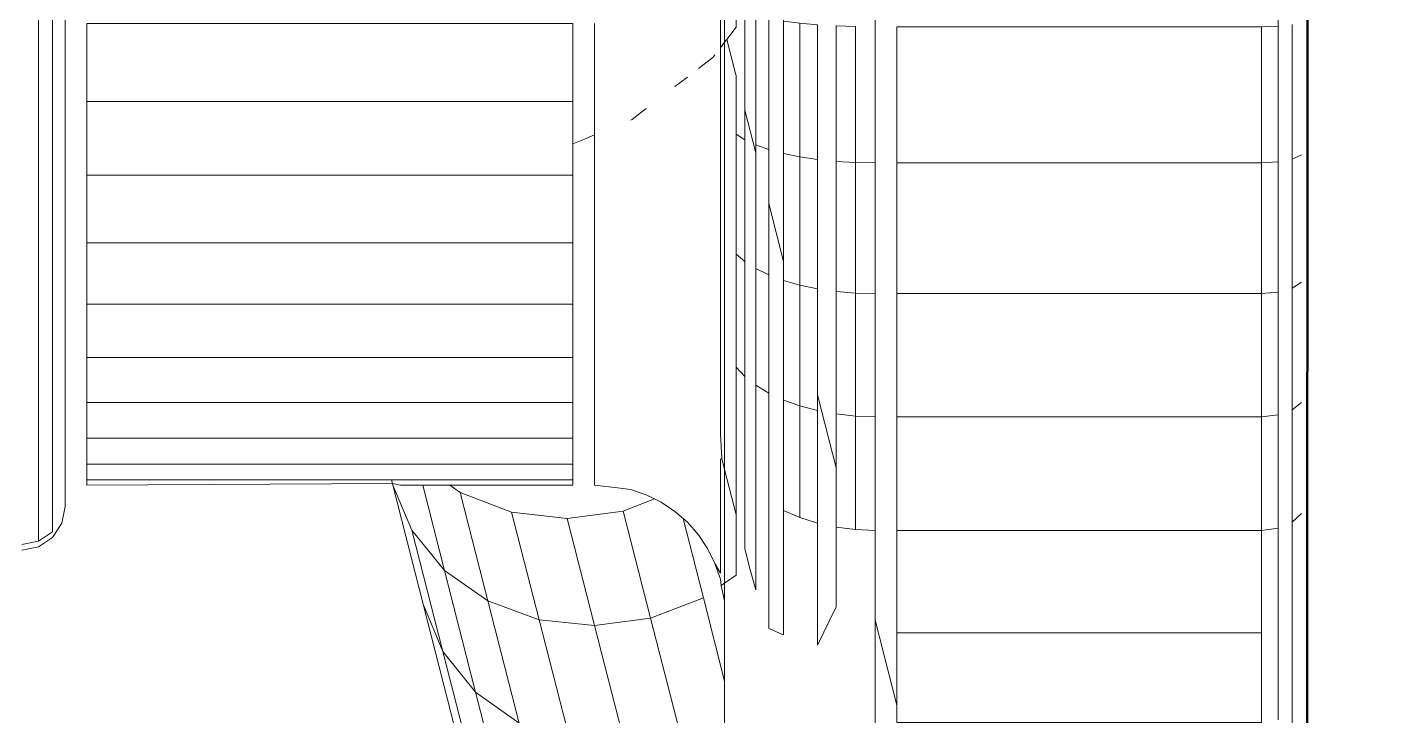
# Model space of a CAD drawing. Header units: centimetres. Extents: x -48696 to 156237, y -5617 to 29024.
# Drawn here: x -13115.555 to -13112.224, y 14952.486 to 14954.18 of the extents above; entities that cross this region are included whole.
import ezdxf

# ---------------------------------------------------------------- set-up
doc = ezdxf.new("R2010")
doc.units = ezdxf.units.CM
doc.layers.add('Moveis', color=1, linetype='Continuous', lineweight=9)
doc.layers.add('Parede Baixa', color=5, linetype='Continuous', lineweight=50)
doc.layers.add('Piso', color=55, linetype='Continuous')

# ---------------------------------------------------------------- blocks, each defined once
blk = doc.blocks.new('o')
at = {"layer": 'Moveis'}
for p, q in [((12553.032, 3257.1479), (12553.032, 3251.9879)), ((12553.3786, 3255.2505), (12553.3786, 3254.0492)), ((12554.8986, 3252.9781), (12554.8986, 3254.39)), ((12554.9279, 3254.2567), (12554.9279, 3254.0547)), ((12554.9603, 3254.2526), (12554.9603, 3254.048)), ((12553.3321, 3254.1169), (12553.3321, 3253.8928)), ((12553.6786, 3253.9122), (12553.6786, 3254.092)), ((12553.7286, 3253.9122), (12553.7286, 3254.092)), ((12554.8486, 3253.9122), (12554.8486, 3254.092)), ((12552.0706, 3253.7797), (12552.0706, 3254.0899)), ((12552.103, 3253.773), (12552.103, 3254.0859)), ((12552.982, 3253.7706), (12552.982, 3254.0844)), ((12553.3522, 3254.0836), (12553.3737, 3254.0556)), ((12553.3737, 3254.0556), (12553.3535, 3253.9767)), ((12553.3737, 3254.0556), (12553.3786, 3254.0492)), ((12553.3786, 3254.0492), (12553.3885, 3254.0362)), ((12553.3786, 3254.0492), (12553.3786, 3253.0635)), ((12554.9279, 3254.0547), (12554.9279, 3253.8608)), ((12554.9603, 3254.048), (12554.9603, 3253.8516)), ((12553.4009, 3254.0201), (12553.4055, 3254.0141)), ((12553.4055, 3254.0141), (12553.4391, 3253.9883)), ((12553.3535, 3253.9767), (12553.3522, 3253.9714)), ((12553.4644, 3253.9689), (12553.4932, 3253.9468)), ((12553.6786, 3253.8352), (12553.6786, 3253.9122)), ((12553.7286, 3253.8145), (12553.7286, 3253.9122)), ((12554.8486, 3253.7427), (12554.8486, 3253.9122)), ((12553.3321, 3253.8928), (12553.3069, 3253.7941)), ((12553.5594, 3253.896), (12553.5917, 3253.8712)), ((12553.5917, 3253.8712), (12553.5957, 3253.8695)), ((12554.9279, 3253.8608), (12554.9279, 3253.6781)), ((12554.9603, 3253.8516), (12554.9603, 3253.6664)), ((12553.6786, 3253.8352), (12553.6979, 3253.8272)), ((12553.6786, 3253.7515), (12553.6786, 3253.8352)), ((12553.6979, 3253.8272), (12553.7286, 3253.8145)), ((12553.7286, 3253.8145), (12553.7286, 3253.7615)), ((12552.0706, 3253.4819), (12552.0706, 3253.7797)), ((12552.103, 3253.4726), (12552.103, 3253.773)), ((12552.982, 3253.4694), (12552.982, 3253.7706)), ((12553.6786, 3253.7427), (12553.6786, 3253.7515)), ((12553.7286, 3253.7615), (12553.7286, 3253.7427)), ((12553.6786, 3253.6093), (12553.6786, 3253.7427)), ((12553.7286, 3253.5896), (12553.7286, 3253.7427)), ((12554.8486, 3253.5862), (12554.8486, 3253.7427)), ((12553.243, 3253.5433), (12553.2771, 3253.6769)), ((12554.9279, 3253.6781), (12554.9279, 3253.5093)), ((12554.9603, 3253.6664), (12554.9603, 3253.4955)), ((12553.6786, 3253.5862), (12553.6786, 3253.6093)), ((12553.6786, 3253.4453), (12553.6786, 3253.5862)), ((12553.7286, 3253.5862), (12553.7286, 3253.5896)), ((12553.7286, 3253.4453), (12553.7286, 3253.5862)), ((12554.8486, 3253.4453), (12554.8486, 3253.5862)), ((12554.9279, 3253.5093), (12554.9279, 3253.3573)), ((12552.0706, 3253.2012), (12552.0706, 3253.4819)), ((12552.103, 3253.1895), (12552.103, 3253.4726)), ((12552.982, 3253.1854), (12552.982, 3253.4694)), ((12554.9603, 3253.4955), (12554.9603, 3253.3415)), ((12553.6786, 3253.4119), (12553.6786, 3253.4453)), ((12553.7286, 3253.424), (12553.7286, 3253.4453)), ((12554.8486, 3253.322), (12554.8486, 3253.4453)), ((12553.6786, 3253.322), (12553.6786, 3253.4119)), ((12553.7286, 3253.3943), (12553.7286, 3253.424)), ((12553.7286, 3253.322), (12553.7286, 3253.3943)), ((12554.9279, 3253.3573), (12554.9279, 3253.2244)), ((12553.6786, 3253.2281), (12553.6786, 3253.322)), ((12553.7286, 3253.2184), (12553.7286, 3253.322)), ((12554.8486, 3253.2184), (12554.8486, 3253.322)), ((12554.9603, 3253.3415), (12554.9603, 3253.2068)), ((12553.1217, 3253.0679), (12553.1646, 3253.2362)), ((12553.6786, 3253.2184), (12553.6786, 3253.2281)), ((12553.6786, 3253.1918), (12553.6786, 3253.2184)), ((12553.7286, 3253.1853), (12553.7286, 3253.2184)), ((12554.8486, 3253.136), (12554.8486, 3253.2184)), ((12554.9279, 3253.2244), (12554.9279, 3253.1126)), ((12552.0706, 3252.942), (12552.0706, 3253.2012)), ((12552.103, 3252.9282), (12552.103, 3253.1895)), ((12553.6786, 3253.136), (12553.6786, 3253.1918)), ((12554.9603, 3253.2068), (12554.9603, 3253.0936)), ((12552.982, 3252.9233), (12552.982, 3253.1854)), ((12553.7286, 3253.136), (12553.7286, 3253.1853)), ((12553.6786, 3253.0763), (12553.6786, 3253.136)), ((12553.7286, 3253.0763), (12553.7286, 3253.136)), ((12554.8486, 3253.0763), (12554.8486, 3253.136)), ((12554.9279, 3253.1126), (12554.9279, 3253.0238)), ((12554.9603, 3253.0936), (12554.9603, 3253.0036)), ((12553.3786, 3252.8016), (12553.3786, 3253.0635)), ((12553.6786, 3253.04), (12553.6786, 3253.0763)), ((12553.7286, 3253.04), (12553.7286, 3253.0763)), ((12554.8486, 3253.04), (12554.8486, 3253.0763)), ((12553.6786, 3253.0279), (12553.6786, 3253.04)), ((12553.7286, 3253.0279), (12553.7286, 3253.04)), ((12554.1445, 3253.0318), (12554.1259, 3253.0279)), ((12554.1435, 3253.0279), (12554.1445, 3253.0318)), ((12554.1466, 3253.04), (12554.1445, 3253.0318)), ((12554.8486, 3253.0279), (12554.1445, 3253.0318)), ((12554.8486, 3253.0279), (12554.8486, 3253.04)), ((12553.5594, 3253.0056), (12553.54, 3252.996)), ((12553.5957, 3253.0179), (12553.5594, 3253.0056)), ((12553.6259, 3253.0215), (12553.5957, 3253.0179)), ((12553.6786, 3253.0279), (12553.6259, 3253.0215)), ((12553.761, 3253.0279), (12553.7286, 3253.0279)), ((12553.8855, 3253.0279), (12553.761, 3253.0279)), ((12553.9924, 3253.0279), (12553.8855, 3253.0279)), ((12554.0122, 3253.0279), (12553.9924, 3253.0279)), ((12554.0744, 3253.0279), (12554.0122, 3253.0279)), ((12554.1435, 3253.0279), (12554.0735, 3252.7536)), ((12554.1259, 3253.0279), (12554.0744, 3253.0279)), ((12554.9279, 3253.0238), (12554.9279, 3252.9594)), ((12554.9603, 3253.0036), (12554.9603, 3252.9384)), ((12553.4932, 3252.9673), (12553.4743, 3252.9508)), ((12553.525, 3252.9886), (12553.4932, 3252.9673)), ((12553.54, 3252.996), (12553.525, 3252.9886)), ((12554.8986, 3252.9781), (12554.9062, 3252.9397)), ((12552.0489, 3252.9627), (12552.0706, 3252.942)), ((12552.0706, 3252.7085), (12552.0706, 3252.942)), ((12553.4644, 3252.9421), (12553.4391, 3252.9133)), ((12553.4743, 3252.9508), (12553.4644, 3252.9421)), ((12554.9062, 3252.9397), (12554.9279, 3252.9072)), ((12554.9279, 3252.9594), (12554.9279, 3252.9203)), ((12554.9603, 3252.9384), (12554.9603, 3252.8988)), ((12552.103, 3252.6927), (12552.103, 3252.9282)), ((12552.982, 3252.6871), (12552.982, 3252.9233)), ((12553.032, 3252.9233), (12553.0772, 3252.9252)), ((12553.4391, 3252.9133), (12553.4178, 3252.8814)), ((12554.9279, 3252.9072), (12554.9603, 3252.8855)), ((12553.4178, 3252.8814), (12553.4009, 3252.847)), ((12554.9603, 3252.8855), (12554.9986, 3252.8779)), ((12553.4009, 3252.847), (12553.3885, 3252.8107)), ((12553.3786, 3252.761), (12553.3786, 3252.8016)), ((12553.3866, 3252.796), (12553.3786, 3252.761)), ((12553.3885, 3252.8107), (12553.3866, 3252.796)), ((12553.3786, 3252.761), (12553.3786, 3252.5756)), ((12553.9478, 3252.2607), (12554.0735, 3252.7536)), ((12552.0706, 3252.5044), (12552.0706, 3252.7085)), ((12552.103, 3252.4868), (12552.103, 3252.6927)), ((12553.032, 3252.7164), (12552.982, 3252.5204)), ((12552.982, 3252.5204), (12552.982, 3252.6871)), ((12553.2771, 3252.6972), (12553.243, 3252.6824)), ((12553.3786, 3252.4756), (12553.3786, 3252.5756)), ((12552.0706, 3252.3327), (12552.0706, 3252.5044)), ((12552.982, 3252.4806), (12552.982, 3252.5204))]:
    blk.add_line(p, q, dxfattribs=at)
for points, invisible_edges in [([(12552.0706, 3253.7797), (12552.103, 3257.1402), (12552.0706, 3253.4819)], 3), ([(12552.982, 3254.0844), (12553.032, 3257.1479), (12552.982, 3253.7706)], 3), ([(12552.982, 3254.0844), (12553.032, 3257.1479), (12552.982, 3253.7706)], 3), ([(12552.982, 3254.0844), (12553.032, 3257.1479), (12552.982, 3253.7706)], 3), ([(12552.982, 3254.0844), (12553.032, 3257.1479), (12552.982, 3253.7706)], 3), ([(12552.982, 3254.0844), (12553.032, 3257.1479), (12552.982, 3253.7706)], 3), ([(12553.1217, 3254.0866), (12553.1217, 3257.0554), (12553.1217, 3253.7743)], 3), ([(12553.1217, 3253.7743), (12553.1217, 3257.0554), (12553.1217, 3253.4744)], 3), ([(12552.103, 3255.3628), (12552.103, 3253.1895), (12552.103, 3255.6631)], 3), ([(12552.103, 3253.1895), (12552.103, 3255.3628), (12552.103, 3253.4726)], 3), ([(12552.103, 3253.4726), (12552.103, 3255.3628), (12552.103, 3255.0499)], 13), ([(12553.3737, 3254.0556), (12553.3786, 3255.2505), (12553.3786, 3254.0492)], 1), ([(12553.3885, 3255.2635), (12553.3786, 3254.0492), (12553.3786, 3255.2505)], 1), ([(12552.103, 3253.4726), (12552.103, 3255.0499), (12552.103, 3254.7294)], 13), ([(12552.0706, 3254.0899), (12552.0706, 3254.728), (12552.0706, 3253.7797)], 3), ([(12552.103, 3253.4726), (12552.103, 3254.7294), (12552.103, 3254.4064)], 13), ([(12554.9279, 3254.5543), (12554.9279, 3253.1126), (12554.9098, 3254.4171)], 3), ([(12554.9279, 3253.1126), (12554.9279, 3254.5543), (12554.9279, 3253.2244)], 3), ([(12554.9279, 3253.2244), (12554.9279, 3254.5543), (12554.9279, 3254.4636)], 13), ([(12553.3786, 3254.0492), (12553.3885, 3254.4575), (12553.3885, 3254.0362)], 3), ([(12553.3885, 3254.0362), (12553.3885, 3254.4575), (12553.3885, 3254.2386)], 1), ([(12554.9279, 3253.2244), (12554.9279, 3254.4636), (12554.9279, 3254.2567)], 13), ([(12552.103, 3253.4726), (12552.103, 3254.4064), (12552.103, 3254.0859)], 13), ([(12553.3522, 3254.4193), (12553.3522, 3254.0836), (12553.3522, 3254.1245)], 1), ([(12553.3522, 3254.0836), (12553.3522, 3254.4193), (12553.3737, 3254.0556)], 3), ([(12554.9062, 3252.9397), (12554.8986, 3254.39), (12554.9098, 3254.4171)], 13), ([(12554.9062, 3252.9397), (12554.9098, 3254.4171), (12554.9279, 3252.9072)], 3), ([(12554.8486, 3254.092), (12554.8986, 3254.39), (12554.8486, 3253.9122)], 3), ([(12554.8486, 3253.9122), (12554.8986, 3254.39), (12554.8986, 3252.9781)], 13), ([(12554.8486, 3254.092), (12554.8986, 3254.39), (12554.8486, 3253.9122)], 3), ([(12554.8486, 3253.9122), (12554.8986, 3254.39), (12554.8986, 3252.9781)], 13), ([(12554.8486, 3254.092), (12554.8986, 3254.39), (12554.8486, 3253.9122)], 3), ([(12554.8486, 3253.9122), (12554.8986, 3254.39), (12554.8986, 3252.9781)], 13), ([(12554.8486, 3254.092), (12554.8986, 3254.39), (12554.8486, 3253.9122)], 3), ([(12554.8486, 3253.9122), (12554.8986, 3254.39), (12554.8986, 3252.9781)], 13), ([(12554.8486, 3254.092), (12554.8986, 3254.39), (12554.8486, 3253.9122)], 3), ([(12554.8486, 3253.9122), (12554.8986, 3254.39), (12554.8986, 3252.9781)], 13), ([(12554.8986, 3254.39), (12554.9062, 3252.9397), (12554.8986, 3252.9781)], 1), ([(12553.243, 3254.2477), (12553.243, 3253.7927), (12553.243, 3254.0979)], 1), ([(12553.243, 3253.7927), (12553.243, 3254.2477), (12553.2626, 3254.2003)], 13), ([(12554.9279, 3254.0547), (12554.9279, 3253.8608), (12554.9279, 3254.2567)], 2), ([(12553.2053, 3254.0931), (12553.1646, 3253.7788), (12553.1646, 3254.0894)], 1), ([(12553.1646, 3253.7788), (12553.2053, 3254.0931), (12553.2053, 3253.785)], 1), ([(12553.243, 3254.0979), (12553.2053, 3253.785), (12553.2053, 3254.0931)], 1), ([(12553.2053, 3253.785), (12553.243, 3254.0979), (12553.243, 3253.7927)], 1), ([(12553.3069, 3254.1098), (12553.2771, 3253.802), (12553.2771, 3254.1035)], 1), ([(12553.2771, 3253.802), (12553.3069, 3254.1098), (12553.3069, 3253.8125)], 1), ([(12553.2771, 3253.6769), (12553.2771, 3254.1035), (12553.2771, 3253.802)], 1), ([(12553.3069, 3254.1098), (12553.3321, 3254.1169), (12553.3069, 3253.8125)], 3), ([(12553.3069, 3253.8125), (12553.3321, 3254.1169), (12553.3069, 3253.7941)], 3), ([(12553.3069, 3253.7941), (12553.3321, 3254.1169), (12553.3321, 3253.8928)], 1), ([(12554.8486, 3254.092), (12553.7286, 3253.9122), (12553.7286, 3254.092)], 1), ([(12553.7286, 3253.9122), (12554.8486, 3254.092), (12554.8486, 3253.9122)], 1), ([(12552.0489, 3253.7897), (12552.0706, 3254.0899), (12552.0706, 3253.7797)], 1), ([(12552.1413, 3254.0844), (12552.103, 3253.773), (12552.103, 3254.0859)], 1), ([(12552.103, 3253.4726), (12552.103, 3254.0859), (12552.103, 3253.773)], 1), ([(12552.103, 3253.773), (12552.1413, 3254.0844), (12552.1413, 3253.7706)], 1), ([(12552.982, 3254.0844), (12552.1413, 3253.7706), (12552.1413, 3254.0844)], 1), ([(12552.1413, 3253.7706), (12552.982, 3254.0844), (12552.982, 3253.7706)], 1), ([(12553.032, 3253.7706), (12553.0772, 3254.085), (12553.0772, 3253.7715)], 1), ([(12553.1217, 3254.0866), (12553.0772, 3253.7715), (12553.0772, 3254.085)], 1), ([(12553.0772, 3253.7715), (12553.1217, 3254.0866), (12553.1217, 3253.7743)], 1), ([(12553.1646, 3254.0894), (12553.1646, 3253.4806), (12553.1646, 3253.2362)], 13), ([(12553.1646, 3253.4806), (12553.1646, 3254.0894), (12553.1646, 3253.7788)], 1), ([(12553.3786, 3253.0635), (12553.3535, 3253.9767), (12553.3737, 3254.0556)], 13), ([(12553.3786, 3253.0635), (12553.3737, 3254.0556), (12553.3786, 3254.0492)], 1), ([(12553.3786, 3254.0492), (12553.3851, 3253.0892), (12553.3786, 3253.0635)], 1), ([(12553.3851, 3253.0892), (12553.3786, 3254.0492), (12553.3885, 3254.0362)], 13), ([(12553.3851, 3253.0892), (12553.3885, 3254.0362), (12553.3885, 3253.1463)], 3), ([(12553.3885, 3253.4478), (12553.3885, 3254.0362), (12553.3885, 3254.0249)], 13), ([(12553.3885, 3253.4478), (12553.3885, 3254.0249), (12553.3885, 3253.8197)], 13), ([(12553.3535, 3253.9767), (12553.3522, 3253.8367), (12553.3522, 3253.9714)], 1), ([(12553.3522, 3253.8367), (12553.3535, 3253.9767), (12553.3522, 3253.5605)], 3), ([(12553.3522, 3253.5605), (12553.3535, 3253.9767), (12553.3522, 3253.3001)], 3), ([(12554.8486, 3253.9122), (12553.7286, 3253.8145), (12553.7286, 3253.9122)], 1), ([(12553.7286, 3253.8145), (12554.8486, 3253.9122), (12553.7286, 3253.7615)], 3), ([(12553.7286, 3253.7615), (12554.8486, 3253.9122), (12553.7286, 3253.7427)], 3), ([(12553.7286, 3253.7427), (12554.8486, 3253.9122), (12554.8486, 3253.7427)], 1), ([(12554.8486, 3253.4453), (12554.8486, 3253.7427), (12554.8486, 3253.9122)], 13), ([(12554.8486, 3253.4453), (12554.8486, 3253.7427), (12554.8486, 3253.9122)], 13), ([(12554.8486, 3253.4453), (12554.8486, 3253.7427), (12554.8486, 3253.9122)], 13), ([(12554.8486, 3253.4453), (12554.8486, 3253.7427), (12554.8486, 3253.9122)], 13), ([(12554.8486, 3253.4453), (12554.8486, 3253.7427), (12554.8486, 3253.9122)], 13), ([(12553.3321, 3253.8928), (12553.3069, 3253.5271), (12553.3069, 3253.7941)], 1), ([(12553.3069, 3253.5271), (12553.3321, 3253.8928), (12553.3069, 3253.2581)], 3), ([(12553.3321, 3253.0338), (12553.3321, 3253.8928), (12553.3321, 3253.2783)], 3), ([(12553.3321, 3253.2783), (12553.3321, 3253.8928), (12553.3321, 3253.5431)], 3), ([(12553.3321, 3253.5431), (12553.3321, 3253.8928), (12553.3321, 3253.8242)], 1), ([(12554.9279, 3253.2244), (12554.9279, 3253.8608), (12554.9279, 3253.6781)], 13), ([(12553.3069, 3253.5271), (12553.2771, 3253.802), (12553.3069, 3253.8125)], 13), ([(12553.3069, 3253.5271), (12553.3069, 3253.8125), (12553.3069, 3253.7941)], 1), ([(12553.3522, 3253.8367), (12553.3321, 3253.5431), (12553.3321, 3253.8242)], 1), ([(12553.3321, 3253.5431), (12553.3522, 3253.8367), (12553.3522, 3253.5605)], 1), ([(12553.3885, 3253.4478), (12553.3885, 3253.8197), (12553.3885, 3253.6264)], 1), ([(12552.0489, 3253.4957), (12552.0706, 3253.7797), (12552.0706, 3253.4819)], 1), ([(12553.2053, 3253.785), (12553.1646, 3253.4806), (12553.1646, 3253.7788)], 1), ([(12553.1646, 3253.4806), (12553.2053, 3253.785), (12553.2053, 3253.4891)], 1), ([(12553.243, 3253.7927), (12553.2053, 3253.4891), (12553.2053, 3253.785)], 1), ([(12553.2053, 3253.4891), (12553.243, 3253.7927), (12553.243, 3253.5433)], 13), ([(12553.243, 3253.7927), (12553.2771, 3253.6769), (12553.243, 3253.5433)], 1), ([(12553.3069, 3253.5271), (12553.2771, 3253.6769), (12553.2771, 3253.802)], 13), ([(12552.1413, 3253.7706), (12552.103, 3253.4726), (12552.103, 3253.773)], 1), ([(12552.103, 3253.4726), (12552.1413, 3253.7706), (12552.1413, 3253.4694)], 1), ([(12552.1413, 3253.7706), (12552.982, 3253.4694), (12552.1413, 3253.4694)], 1), ([(12552.982, 3253.4694), (12552.1413, 3253.7706), (12552.982, 3253.7706)], 1), ([(12552.982, 3252.5204), (12552.982, 3253.4694), (12552.982, 3253.7706)], 13), ([(12552.982, 3252.5204), (12552.982, 3253.7706), (12553.032, 3252.7164)], 3), ([(12552.982, 3252.5204), (12552.982, 3253.4694), (12552.982, 3253.7706)], 13), ([(12552.982, 3252.5204), (12552.982, 3253.7706), (12553.032, 3252.7164)], 3), ([(12552.982, 3252.5204), (12552.982, 3253.4694), (12552.982, 3253.7706)], 13), ([(12552.982, 3252.5204), (12552.982, 3253.7706), (12553.032, 3252.7164)], 3), ([(12552.982, 3252.5204), (12552.982, 3253.4694), (12552.982, 3253.7706)], 13), ([(12552.982, 3252.5204), (12552.982, 3253.7706), (12553.032, 3252.7164)], 3), ([(12552.982, 3252.5204), (12552.982, 3253.4694), (12552.982, 3253.7706)], 13), ([(12552.982, 3252.5204), (12552.982, 3253.7706), (12553.032, 3252.7164)], 3), ([(12553.032, 3253.4694), (12553.0772, 3253.7715), (12553.0772, 3253.4706)], 1), ([(12553.1217, 3253.4744), (12553.0772, 3253.7715), (12553.1217, 3253.7743)], 1), ([(12553.0772, 3253.7715), (12553.1217, 3253.4744), (12553.0772, 3253.4706)], 1), ([(12554.8486, 3253.7427), (12553.7286, 3253.5896), (12553.7286, 3253.7427)], 1), ([(12553.7286, 3253.5896), (12554.8486, 3253.7427), (12553.7286, 3253.5862)], 3), ([(12553.7286, 3253.5862), (12554.8486, 3253.7427), (12554.8486, 3253.5862)], 1), ([(12554.8486, 3253.7427), (12554.8486, 3253.4453), (12554.8486, 3253.5862)], 1), ([(12554.8486, 3253.7427), (12554.8486, 3253.4453), (12554.8486, 3253.5862)], 1), ([(12554.8486, 3253.7427), (12554.8486, 3253.4453), (12554.8486, 3253.5862)], 1), ([(12554.8486, 3253.7427), (12554.8486, 3253.4453), (12554.8486, 3253.5862)], 1), ([(12554.8486, 3253.7427), (12554.8486, 3253.4453), (12554.8486, 3253.5862)], 1), ([(12553.243, 3253.2238), (12553.243, 3253.5433), (12553.2771, 3253.6769)], 13), ([(12553.243, 3253.2238), (12553.2771, 3253.6769), (12553.2771, 3253.5126)], 13), ([(12553.2771, 3253.6769), (12553.3069, 3253.5271), (12553.2771, 3253.5126)], 1), ([(12554.9279, 3253.2244), (12554.9279, 3253.6781), (12554.9279, 3253.5093)], 13), ([(12553.3522, 3253.3001), (12553.3321, 3253.5431), (12553.3522, 3253.5605)], 1), ([(12553.7286, 3253.5862), (12554.8486, 3253.4453), (12553.7286, 3253.4453)], 1), ([(12554.8486, 3253.4453), (12553.7286, 3253.5862), (12554.8486, 3253.5862)], 1), ([(12553.2053, 3253.4891), (12553.243, 3253.5433), (12553.243, 3253.4999)], 1), ([(12553.243, 3253.5433), (12553.243, 3253.2238), (12553.243, 3253.4999)], 1), ([(12553.3321, 3253.5431), (12553.3522, 3253.3001), (12553.3321, 3253.2783)], 1), ([(12553.243, 3253.2238), (12553.2053, 3253.4891), (12553.243, 3253.4999)], 1), ([(12553.3069, 3253.5271), (12553.2771, 3253.2398), (12553.2771, 3253.5126)], 1), ([(12553.2771, 3253.2398), (12553.3069, 3253.5271), (12553.3069, 3253.2581)], 1), ([(12553.2771, 3253.2398), (12553.2771, 3252.988), (12553.2771, 3253.5126)], 2), ([(12554.9279, 3253.2244), (12554.9279, 3253.5093), (12554.9279, 3253.3573)], 1), ([(12552.0706, 3253.2012), (12552.0489, 3253.4957), (12552.0706, 3253.4819)], 1), ([(12552.0706, 3253.4819), (12552.0706, 3252.942), (12552.0706, 3253.2012)], 1), ([(12552.0706, 3252.5044), (12552.0706, 3253.4819), (12552.0706, 3252.3327)], 3), ([(12552.0706, 3252.3327), (12552.0706, 3253.4819), (12552.0706, 3252.1963)], 3), ([(12552.0706, 3252.1963), (12552.0706, 3253.4819), (12552.0706, 3252.0974)], 3), ([(12552.0706, 3252.0974), (12552.0706, 3253.4819), (12552.0706, 3252.0373)], 3), ([(12552.0706, 3252.0172), (12552.0706, 3253.4819), (12552.103, 3251.9955)], 3), ([(12552.103, 3253.4726), (12552.1413, 3253.1854), (12552.103, 3253.1895)], 1), ([(12552.1413, 3253.1854), (12552.103, 3253.4726), (12552.1413, 3253.4694)], 1), ([(12552.1413, 3253.4694), (12552.982, 3253.1854), (12552.1413, 3253.1854)], 1), ([(12552.982, 3253.1854), (12552.1413, 3253.4694), (12552.982, 3253.4694)], 1), ([(12552.982, 3253.4694), (12552.982, 3252.9233), (12552.982, 3253.1854)], 1), ([(12552.982, 3253.4694), (12552.982, 3252.9233), (12552.982, 3253.1854)], 1), ([(12552.982, 3253.4694), (12552.982, 3252.9233), (12552.982, 3253.1854)], 1), ([(12552.982, 3253.4694), (12552.982, 3252.9233), (12552.982, 3253.1854)], 1), ([(12552.982, 3253.4694), (12552.982, 3252.9233), (12552.982, 3253.1854)], 1), ([(12553.0772, 3253.187), (12553.032, 3253.4694), (12553.0772, 3253.4706)], 1), ([(12553.1217, 3253.1918), (12553.0772, 3253.4706), (12553.1217, 3253.4744)], 1), ([(12553.0772, 3253.4706), (12553.1217, 3253.1918), (12553.0772, 3253.187)], 1), ([(12553.1646, 3253.2362), (12553.1217, 3253.1918), (12553.1217, 3253.4744)], 13), ([(12553.2053, 3253.2103), (12553.1646, 3253.4806), (12553.2053, 3253.4891)], 1), ([(12553.2053, 3253.2103), (12553.1646, 3253.2362), (12553.1646, 3253.4806)], 13), ([(12553.2053, 3253.4891), (12553.243, 3253.2238), (12553.2053, 3253.2103)], 1), ([(12553.3885, 3253.1463), (12553.3885, 3253.4478), (12553.3885, 3253.287)], 1), ([(12554.8486, 3253.4453), (12553.7286, 3253.424), (12553.7286, 3253.4453)], 1), ([(12553.7286, 3253.424), (12554.8486, 3253.4453), (12553.7286, 3253.3943)], 3), ([(12553.7286, 3253.3943), (12554.8486, 3253.4453), (12553.7286, 3253.322)], 3), ([(12553.7286, 3253.322), (12554.8486, 3253.4453), (12554.8486, 3253.322)], 1), ([(12554.8486, 3253.4453), (12554.8486, 3253.2184), (12554.8486, 3253.322)], 1), ([(12554.8486, 3253.0763), (12554.8486, 3253.4453), (12554.8486, 3253.04)], 3), ([(12554.8486, 3253.4453), (12554.8486, 3253.2184), (12554.8486, 3253.322)], 1), ([(12554.8486, 3253.0763), (12554.8486, 3253.4453), (12554.8486, 3253.04)], 3), ([(12554.8486, 3253.4453), (12554.8486, 3253.2184), (12554.8486, 3253.322)], 1), ([(12554.8486, 3253.0763), (12554.8486, 3253.4453), (12554.8486, 3253.04)], 3), ([(12554.8486, 3253.4453), (12554.8486, 3253.2184), (12554.8486, 3253.322)], 1), ([(12554.8486, 3253.0763), (12554.8486, 3253.4453), (12554.8486, 3253.04)], 3), ([(12554.8486, 3253.4453), (12554.8486, 3253.2184), (12554.8486, 3253.322)], 1), ([(12554.8486, 3253.0763), (12554.8486, 3253.4453), (12554.8486, 3253.04)], 3), ([(12553.7286, 3253.322), (12554.8486, 3253.2184), (12553.7286, 3253.2184)], 1), ([(12554.8486, 3253.2184), (12553.7286, 3253.322), (12554.8486, 3253.322)], 1), ([(12553.3522, 3253.3001), (12553.3522, 3252.9601), (12553.3522, 3253.0597)], 1), ([(12553.3522, 3252.9601), (12553.3522, 3253.3001), (12553.3786, 3253.0635)], 3), ([(12553.3069, 3253.2581), (12553.3069, 3252.786), (12553.3069, 3253.0097)], 1), ([(12553.3069, 3252.786), (12553.3069, 3253.2581), (12553.3218, 3252.8409)], 3), ([(12552.0706, 3252.942), (12552.0489, 3253.2186), (12552.0706, 3253.2012)], 1), ([(12553.1217, 3252.7474), (12553.1217, 3253.0679), (12553.1646, 3253.2362)], 13), ([(12553.1217, 3252.7474), (12553.1646, 3253.2362), (12553.1646, 3253.1996)], 13), ([(12553.1217, 3253.1918), (12553.1646, 3253.2362), (12553.1217, 3253.0679)], 1), ([(12553.1646, 3253.2362), (12553.2053, 3253.2103), (12553.1646, 3253.1996)], 1), ([(12553.243, 3253.2238), (12553.2053, 3252.9529), (12553.2053, 3253.2103)], 1), ([(12553.2053, 3252.9529), (12553.243, 3253.2238), (12553.243, 3252.969)], 1), ([(12553.243, 3253.2238), (12553.243, 3252.7393), (12553.243, 3252.969)], 1), ([(12553.243, 3252.7393), (12553.243, 3253.2238), (12553.243, 3252.6824)], 3), ([(12553.243, 3252.6824), (12553.243, 3253.2238), (12553.2771, 3252.6972)], 3), ([(12554.8486, 3253.2184), (12553.7286, 3253.1853), (12553.7286, 3253.2184)], 1), ([(12553.7286, 3253.1853), (12554.8486, 3253.2184), (12553.7286, 3253.136)], 3), ([(12553.7286, 3253.136), (12554.8486, 3253.2184), (12554.8486, 3253.136)], 1), ([(12554.8486, 3253.0763), (12554.8486, 3253.136), (12554.8486, 3253.2184)], 12), ([(12554.8486, 3253.0763), (12554.8486, 3253.136), (12554.8486, 3253.2184)], 12), ([(12554.8486, 3253.0763), (12554.8486, 3253.136), (12554.8486, 3253.2184)], 12), ([(12554.8486, 3253.0763), (12554.8486, 3253.136), (12554.8486, 3253.2184)], 12), ([(12554.8486, 3253.0763), (12554.8486, 3253.136), (12554.8486, 3253.2184)], 12), ([(12552.1413, 3253.1854), (12552.103, 3252.9282), (12552.103, 3253.1895)], 1), ([(12552.103, 3252.6927), (12552.103, 3253.1895), (12552.103, 3252.9282)], 1), ([(12553.0772, 3252.9252), (12553.032, 3253.1854), (12553.0772, 3253.187)], 1), ([(12553.1217, 3253.1918), (12553.0772, 3252.9252), (12553.0772, 3253.187)], 1), ([(12553.0772, 3252.9252), (12553.1217, 3253.1918), (12553.1217, 3253.0679)], 13), ([(12553.2053, 3253.2103), (12553.1646, 3252.9401), (12553.1646, 3253.1996)], 1), ([(12553.1646, 3252.9401), (12553.2053, 3253.2103), (12553.2053, 3252.9529)], 1), ([(12553.1646, 3252.7064), (12553.1646, 3253.1996), (12553.1646, 3252.9401)], 1), ([(12552.103, 3252.9282), (12552.1413, 3253.1854), (12552.1413, 3252.9233)], 1), ([(12552.982, 3253.1854), (12552.1413, 3252.9233), (12552.1413, 3253.1854)], 1), ([(12552.1413, 3252.9233), (12552.982, 3253.1854), (12552.982, 3252.9233)], 1), ([(12553.7286, 3253.136), (12554.8486, 3253.0763), (12553.7286, 3253.0763)], 1), ([(12554.8486, 3253.0763), (12553.7286, 3253.136), (12554.8486, 3253.136)], 1), ([(12554.9279, 3252.9072), (12554.9279, 3253.1126), (12554.9279, 3253.0238)], 13), ([(12553.0772, 3252.9252), (12553.1217, 3253.0679), (12553.1217, 3252.9308)], 1), ([(12553.1217, 3253.0679), (12553.1217, 3252.7474), (12553.1217, 3252.9308)], 1), ([(12553.3786, 3253.0635), (12553.3522, 3252.8431), (12553.3522, 3252.9601)], 1), ([(12553.3522, 3252.8431), (12553.3786, 3253.0635), (12553.3522, 3252.8199)], 3), ([(12553.3522, 3252.8199), (12553.3786, 3253.0635), (12553.3786, 3252.8016)], 1), ([(12553.3851, 3253.0892), (12553.3786, 3252.8016), (12553.3786, 3253.0635)], 1), ([(12553.3786, 3252.8016), (12553.3851, 3253.0892), (12553.3866, 3252.796)], 3), ([(12553.3866, 3252.796), (12553.3851, 3253.0892), (12553.3885, 3253.0868)], 13), ([(12553.3866, 3252.796), (12553.3885, 3253.0868), (12553.3885, 3252.8107)], 3), ([(12553.3885, 3252.8107), (12553.3885, 3253.0868), (12553.3885, 3253.0281)], 13), ([(12554.8486, 3253.0763), (12553.7286, 3253.04), (12553.7286, 3253.0763)], 1), ([(12553.7286, 3253.04), (12554.8486, 3253.0763), (12553.7641, 3253.04)], 3), ([(12553.7641, 3253.04), (12554.8486, 3253.0763), (12553.8886, 3253.04)], 3), ([(12553.8886, 3253.04), (12554.8486, 3253.0763), (12553.9955, 3253.04)], 3), ([(12553.9955, 3253.04), (12554.8486, 3253.0763), (12554.0291, 3253.04)], 3), ([(12554.0291, 3253.04), (12554.8486, 3253.0763), (12554.0775, 3253.04)], 3), ([(12554.0775, 3253.04), (12554.8486, 3253.0763), (12554.129, 3253.04)], 3), ([(12554.129, 3253.04), (12554.8486, 3253.0763), (12554.1466, 3253.04)], 3), ([(12554.1466, 3253.04), (12554.8486, 3253.0763), (12554.8486, 3253.04)], 1), ([(12553.3321, 3252.8815), (12553.3218, 3252.8409), (12553.3321, 3253.0338)], 2), ([(12557.2274, 3250.7077), (12554.1435, 3253.0279), (12554.1445, 3253.0318)], 13), ([(12557.2274, 3250.7077), (12554.1435, 3253.0279), (12554.1445, 3253.0318)], 13), ([(12557.2274, 3250.7077), (12554.1435, 3253.0279), (12554.1445, 3253.0318)], 13), ([(12557.2274, 3250.7077), (12554.1435, 3253.0279), (12554.1445, 3253.0318)], 13), ([(12557.2274, 3250.7077), (12554.1435, 3253.0279), (12554.1445, 3253.0318)], 13), ([(12554.1466, 3253.04), (12554.8486, 3253.0279), (12554.1445, 3253.0318)], 1), ([(12554.9279, 3252.9072), (12554.1445, 3253.0318), (12554.9062, 3252.9397)], 3), ([(12554.9062, 3252.9397), (12554.1445, 3253.0318), (12554.8486, 3253.0279)], 13), ([(12554.9279, 3252.9072), (12554.1445, 3253.0318), (12554.9062, 3252.9397)], 3), ([(12554.9062, 3252.9397), (12554.1445, 3253.0318), (12554.8486, 3253.0279)], 13), ([(12554.9279, 3252.9072), (12554.1445, 3253.0318), (12554.9062, 3252.9397)], 3), ([(12554.9062, 3252.9397), (12554.1445, 3253.0318), (12554.8486, 3253.0279)], 13), ([(12554.9279, 3252.9072), (12554.1445, 3253.0318), (12554.9062, 3252.9397)], 3), ([(12554.9062, 3252.9397), (12554.1445, 3253.0318), (12554.8486, 3253.0279)], 13), ([(12554.9279, 3252.9072), (12554.1445, 3253.0318), (12554.9062, 3252.9397)], 3), ([(12554.9062, 3252.9397), (12554.1445, 3253.0318), (12554.8486, 3253.0279)], 13), ([(12554.8486, 3253.0279), (12554.1466, 3253.04), (12554.8486, 3253.04)], 1), ([(12554.9062, 3252.9397), (12554.8486, 3253.0279), (12554.8486, 3253.04)], 13), ([(12554.9062, 3252.9397), (12554.8486, 3253.04), (12554.8986, 3252.9781)], 3), ([(12554.9062, 3252.9397), (12554.8486, 3253.0279), (12554.8486, 3253.04)], 13), ([(12554.9062, 3252.9397), (12554.8486, 3253.04), (12554.8986, 3252.9781)], 3), ([(12554.9062, 3252.9397), (12554.8486, 3253.0279), (12554.8486, 3253.04)], 13), ([(12554.9062, 3252.9397), (12554.8486, 3253.04), (12554.8986, 3252.9781)], 3), ([(12554.9062, 3252.9397), (12554.8486, 3253.0279), (12554.8486, 3253.04)], 13), ([(12554.9062, 3252.9397), (12554.8486, 3253.04), (12554.8986, 3252.9781)], 3), ([(12554.9062, 3252.9397), (12554.8486, 3253.0279), (12554.8486, 3253.04)], 13), ([(12554.9062, 3252.9397), (12554.8486, 3253.04), (12554.8986, 3252.9781)], 3), ([(12553.3885, 3252.9341), (12553.3885, 3252.8659), (12553.3885, 3253.0281)], 2), ([(12553.9242, 3252.7608), (12553.8696, 3252.9656), (12553.9879, 3253.0104)], 1), ([(12553.9879, 3253.0104), (12554.0242, 3252.8311), (12553.9242, 3252.7608)], 1), ([(12554.0242, 3252.8311), (12553.9879, 3253.0104), (12554.0122, 3253.0279)], 13), ([(12554.0242, 3252.8311), (12554.0122, 3253.0279), (12554.0744, 3253.0279)], 1), ([(12557.2274, 3250.7077), (12554.0735, 3252.7536), (12554.1435, 3253.0279)], 13), ([(12557.2274, 3250.7077), (12554.0735, 3252.7536), (12554.1435, 3253.0279)], 13), ([(12557.2274, 3250.7077), (12554.0735, 3252.7536), (12554.1435, 3253.0279)], 13), ([(12557.2274, 3250.7077), (12554.0735, 3252.7536), (12554.1435, 3253.0279)], 13), ([(12557.2274, 3250.7077), (12554.0735, 3252.7536), (12554.1435, 3253.0279)], 13), ([(12554.0735, 3252.7536), (12554.0993, 3252.9236), (12554.1435, 3253.0279)], 1), ([(12554.9279, 3252.9594), (12554.9279, 3252.9203), (12554.9279, 3253.0238)], 2), ([(12553.2771, 3252.6972), (12553.2771, 3252.988), (12553.2771, 3252.7611)], 1), ([(12553.5492, 3252.7209), (12553.4743, 3252.9508), (12553.4932, 3252.9673)], 13), ([(12553.5492, 3252.7209), (12553.4932, 3252.9673), (12553.525, 3252.9886)], 13), ([(12553.5492, 3252.7209), (12553.525, 3252.9886), (12553.54, 3252.996)], 13), ([(12553.5492, 3252.7209), (12553.54, 3252.996), (12553.6122, 3252.968)], 1), ([(12553.6122, 3252.968), (12553.6783, 3252.7037), (12553.5492, 3252.7209)], 1), ([(12553.6783, 3252.7037), (12553.6122, 3252.968), (12553.7415, 3252.9511)], 1), ([(12552.0706, 3252.5044), (12552.0706, 3252.7085), (12552.0706, 3252.942)], 12), ([(12553.4743, 3252.9508), (12553.5492, 3252.7209), (12553.4276, 3252.7677)], 1), ([(12553.7415, 3252.9511), (12553.8063, 3252.7173), (12553.6783, 3252.7037)], 1), ([(12553.8063, 3252.7173), (12553.7415, 3252.9511), (12553.8696, 3252.9656)], 1), ([(12553.8696, 3252.9656), (12553.9242, 3252.7608), (12553.8063, 3252.7173)], 1), ([(12552.982, 3252.9233), (12552.1413, 3252.6871), (12552.1413, 3252.9233)], 1), ([(12552.1413, 3252.6871), (12552.982, 3252.9233), (12552.982, 3252.6871)], 1), ([(12552.982, 3252.9233), (12552.982, 3252.5204), (12552.982, 3252.6871)], 1), ([(12552.982, 3252.9233), (12552.982, 3252.5204), (12552.982, 3252.6871)], 1), ([(12552.982, 3252.9233), (12552.982, 3252.5204), (12552.982, 3252.6871)], 1), ([(12552.982, 3252.9233), (12552.982, 3252.5204), (12552.982, 3252.6871)], 1), ([(12552.982, 3252.9233), (12552.982, 3252.5204), (12552.982, 3252.6871)], 1), ([(12554.028, 3252.644), (12554.0242, 3252.8311), (12554.0993, 3252.9236)], 1), ([(12554.0993, 3252.9236), (12554.0735, 3252.7536), (12554.028, 3252.644)], 1), ([(12554.9279, 3252.9072), (12554.9279, 3252.9203), (12554.9603, 3252.8988)], 13), ([(12557.2274, 3250.7077), (12554.9279, 3252.9072), (12554.9603, 3252.8855)], 13), ([(12557.2274, 3250.7077), (12554.9279, 3252.9072), (12554.9603, 3252.8855)], 13), ([(12557.2274, 3250.7077), (12554.9279, 3252.9072), (12554.9603, 3252.8855)], 13), ([(12557.2274, 3250.7077), (12554.9279, 3252.9072), (12554.9603, 3252.8855)], 13), ([(12557.2274, 3250.7077), (12554.9279, 3252.9072), (12554.9603, 3252.8855)], 13), ([(12554.9279, 3252.9072), (12554.9603, 3252.8988), (12554.9603, 3252.8855)], 3), ([(12554.9603, 3252.8855), (12554.9603, 3252.8988), (12554.9986, 3252.8779)], 3), ([(12554.9986, 3252.8779), (12554.9603, 3252.8988), (12554.9986, 3252.8912)], 13), ([(12557.2274, 3250.7077), (12554.9603, 3252.8855), (12554.9986, 3252.8779)], 13), ([(12557.2274, 3250.7077), (12554.9603, 3252.8855), (12554.9986, 3252.8779)], 13), ([(12557.2274, 3250.7077), (12554.9603, 3252.8855), (12554.9986, 3252.8779)], 13), ([(12557.2274, 3250.7077), (12554.9603, 3252.8855), (12554.9986, 3252.8779)], 13), ([(12557.2274, 3250.7077), (12554.9603, 3252.8855), (12554.9986, 3252.8779)], 13), ([(12553.3885, 3252.8107), (12553.3885, 3252.8659), (12553.3885, 3252.8246)], 13), ([(12553.3885, 3252.8107), (12553.3885, 3252.8246), (12553.4009, 3252.847)], 1), ([(12553.9526, 3252.5504), (12553.9242, 3252.7608), (12554.0242, 3252.8311)], 1), ([(12554.0242, 3252.8311), (12554.028, 3252.644), (12553.9526, 3252.5504)], 1), ([(12553.4276, 3252.7677), (12553.3786, 3252.4756), (12553.3786, 3252.5756)], 1), ([(12553.3786, 3252.4756), (12553.4276, 3252.7677), (12553.4769, 3252.4376)], 3), ([(12553.4769, 3252.4376), (12553.4276, 3252.7677), (12553.5492, 3252.7209)], 1), ([(12553.8523, 3252.479), (12553.8063, 3252.7173), (12553.9242, 3252.7608)], 1), ([(12553.9242, 3252.7608), (12553.9526, 3252.5504), (12553.8523, 3252.479)], 1), ([(12557.2599, 3250.6861), (12553.9478, 3252.2607), (12554.0735, 3252.7536)], 13), ([(12557.2599, 3250.6861), (12553.9478, 3252.2607), (12554.0735, 3252.7536)], 13), ([(12557.2599, 3250.6861), (12553.9478, 3252.2607), (12554.0735, 3252.7536)], 13), ([(12557.2599, 3250.6861), (12553.9478, 3252.2607), (12554.0735, 3252.7536)], 13), ([(12557.2599, 3250.6861), (12553.9478, 3252.2607), (12554.0735, 3252.7536)], 13), ([(12553.9478, 3252.2607), (12554.028, 3252.644), (12554.0735, 3252.7536)], 1), ([(12557.2599, 3250.6861), (12554.0735, 3252.7536), (12557.2274, 3250.7077)], 3), ([(12557.2599, 3250.6861), (12554.0735, 3252.7536), (12557.2274, 3250.7077)], 3), ([(12557.2599, 3250.6861), (12554.0735, 3252.7536), (12557.2274, 3250.7077)], 3), ([(12557.2599, 3250.6861), (12554.0735, 3252.7536), (12557.2274, 3250.7077)], 3), ([(12557.2599, 3250.6861), (12554.0735, 3252.7536), (12557.2274, 3250.7077)], 3), ([(12553.1217, 3252.7474), (12553.1646, 3252.7064), (12553.1646, 3252.659)], 1), ([(12553.5492, 3252.7209), (12553.6061, 3252.4206), (12553.4769, 3252.4376)], 1), ([(12553.6061, 3252.4206), (12553.5492, 3252.7209), (12553.6783, 3252.7037)], 1), ([(12553.7342, 3252.4347), (12553.6783, 3252.7037), (12553.8063, 3252.7173)], 1), ([(12553.8063, 3252.7173), (12553.8523, 3252.479), (12553.7342, 3252.4347)], 1), ([(12552.103, 3251.9955), (12552.103, 3252.6927), (12552.103, 3252.4868)], 13), ([(12552.982, 3252.6871), (12552.1413, 3252.4806), (12552.1413, 3252.6871)], 1), ([(12552.1413, 3252.4806), (12552.982, 3252.6871), (12552.982, 3252.4806)], 3), ([(12552.982, 3252.4806), (12552.982, 3252.6871), (12552.982, 3252.5204)], 1), ([(12553.6783, 3252.7037), (12553.7342, 3252.4347), (12553.6061, 3252.4206)], 1), ([(12553.9001, 3252.1427), (12553.9526, 3252.5504), (12554.028, 3252.644)], 1), ([(12554.028, 3252.644), (12553.9478, 3252.2607), (12553.9001, 3252.1427)], 1), ([(12553.8227, 3252.0412), (12553.8523, 3252.479), (12553.9526, 3252.5504)], 1), ([(12553.9526, 3252.5504), (12553.9001, 3252.1427), (12553.8227, 3252.0412)], 1)]:
    blk.add_3dface(points, dxfattribs=dict(at, invisible_edges=invisible_edges))

msp = doc.modelspace()

# ---------------------------------------------------------------- hatches: boundary and pattern name
at = {"layer": 'Piso'}
h = msp.add_hatch(dxfattribs=at)
h.set_pattern_fill('ANSI37', color=256, scale=13.333333, angle=45)
h.set_pattern_definition([(90, (5480.73, -3367.213), (-42.33333, 2e-14), []), (180, (5480.73, -3367.213), (-2e-14, -42.33333), [])])
edge = h.paths.add_edge_path()
edge.add_line((-13112.27883, 14966.12626), (-13272.4193, 14965.99705))
edge.add_line((-13272.4193, 14965.99705), (-13272.48992, 14904.49717))
edge.add_line((-13272.48992, 14904.49717), (-13270.4618, 14904.49484))
edge.add_line((-13270.4618, 14904.49484), (-13270.47101, 14896.47077))
edge.add_line((-13270.47101, 14896.47077), (-13275.47098, 14896.50059))
edge.add_line((-13275.47098, 14896.50059), (-13275.51541, 14815.0006))
edge.add_line((-13275.51541, 14815.0006), (-13275.51598, 14814.5006))
edge.add_line((-13275.51598, 14814.5006), (-13272.51598, 14814.49715))
edge.add_line((-13272.51598, 14814.49715), (-13272.51254, 14817.49715))
edge.add_line((-13272.51254, 14817.49715), (-13200.01258, 14817.4139))
edge.add_line((-13200.01258, 14817.4139), (-13200.00857, 14820.9139))
edge.add_line((-13200.00857, 14820.9139), (-13203.02936, 14821.00084))
edge.add_line((-13203.02936, 14821.00084), (-13203.02936, 14826.64984))
edge.add_line((-13203.02936, 14826.64984), (-13195.04233, 14826.64984))
edge.add_line((-13195.04233, 14826.64984), (-13194.69722, 14826.17562))
edge.add_line((-13194.69722, 14826.17562), (-13194.69722, 14820.72743))
edge.add_line((-13194.69722, 14820.72743), (-13197.50857, 14820.91103))
edge.add_line((-13197.50857, 14820.91103), (-13197.50857, 14817.41103))
edge.add_line((-13197.50857, 14817.41103), (-13193.51254, 14817.49715))
edge.add_line((-13193.51254, 14817.49715), (-13193.51603, 14814.40644))
edge.add_line((-13193.51603, 14814.40644), (-13197.51603, 14814.41104))
edge.add_line((-13197.51603, 14814.41104), (-13197.52005, 14810.91104))
edge.add_line((-13197.52005, 14810.91104), (-13194.77861, 14810.92106))
edge.add_line((-13194.77861, 14810.92106), (-13195.0235, 14807.90817))
edge.add_line((-13195.0235, 14807.90817), (-13195.0235, 14805.27944))
edge.add_line((-13195.0235, 14805.27944), (-13202.75502, 14805.27944))
edge.add_line((-13202.75502, 14805.27944), (-13202.52349, 14807.91678))
edge.add_line((-13202.52349, 14807.91678), (-13202.52349, 14811.16128))
edge.add_line((-13202.52349, 14811.16128), (-13200.02005, 14810.91391))
edge.add_line((-13200.02005, 14810.91391), (-13200.01603, 14814.41391))
edge.add_line((-13200.01603, 14814.41391), (-13270.51598, 14814.49486))
edge.add_line((-13270.51598, 14814.49486), (-13270.52747, 14804.49486))
edge.add_line((-13270.52747, 14804.49486), (-13272.52323, 14804.49603))
edge.add_line((-13272.52323, 14804.49603), (-13272.5241, 14802.99716))
edge.add_line((-13272.5241, 14802.99716), (-13162.59795, 14802.9494))
edge.add_line((-13162.59795, 14802.9494), (-13162.55094, 14883.55448))
edge.add_line((-13162.55094, 14883.55448), (-13116.64917, 14883.55448))
edge.add_line((-13116.64917, 14883.55448), (-13116.73656, 14885.49701))
edge.add_line((-13116.73656, 14885.49701), (-13118.37128, 14886.24121))
edge.add_line((-13118.37128, 14886.24121), (-13118.1401, 14904.04512))
edge.add_line((-13118.1401, 14904.04512), (-13114.07112, 14903.99228))
edge.add_line((-13114.07112, 14903.99228), (-13115.07267, 14899.40773))
edge.add_line((-13115.07267, 14899.40773), (-13116.64917, 14887.88219))
edge.add_line((-13116.64917, 14887.88219), (-13112.4454, 14887.88219))
edge.add_line((-13112.4454, 14887.88219), (-13112.42742, 14918.7052))
edge.add_line((-13112.42742, 14918.7052), (-13116.83725, 14918.7052))
edge.add_line((-13116.83725, 14918.7052), (-13116.83725, 14920.98828))
edge.add_line((-13116.83725, 14920.98828), (-13119.78321, 14920.98828))
edge.add_line((-13119.78321, 14920.98828), (-13119.78321, 14905.57276))
edge.add_line((-13119.78321, 14905.57276), (-13171.42697, 14903.92764))
edge.add_line((-13171.42697, 14903.92764), (-13177.24846, 14909.2016))
edge.add_line((-13177.24846, 14909.2016), (-13179.00828, 14917.45056))
edge.add_line((-13179.00828, 14917.45056), (-13179.00828, 14943.27933))
edge.add_line((-13179.00828, 14943.27933), (-13165.87634, 14947.20099))
edge.add_line((-13165.87634, 14947.20099), (-13119.78321, 14944.5309))
edge.add_line((-13119.78321, 14944.5309), (-13119.78321, 14927.16173))
edge.add_line((-13119.78321, 14927.16173), (-13117.64657, 14927.25922))
edge.add_line((-13117.64657, 14927.25922), (-13117.62808, 14929.15323))
edge.add_line((-13117.62808, 14929.15323), (-13115.51654, 14929.13262))
edge.add_line((-13115.51654, 14929.13262), (-13115.49837, 14931.76168))
edge.add_line((-13115.49837, 14931.76168), (-13112.42028, 14930.96295))
edge.add_line((-13112.42028, 14930.96295), (-13112.40882, 14950.60701))
edge.add_line((-13112.40882, 14950.60701), (-13117.33909, 14950.60989))
edge.add_line((-13117.33909, 14950.60989), (-13117.33969, 14949.59005))
edge.add_line((-13117.33969, 14949.59005), (-13119.48214, 14950.17886))
edge.add_line((-13119.48214, 14950.17886), (-13122.16099, 14957.18952))
edge.add_line((-13122.16099, 14957.18952), (-13122.16099, 14964.22634))
edge.add_line((-13122.16099, 14964.22634), (-13112.40088, 14964.22064))
edge.add_line((-13112.40088, 14964.22064), (-13112.39977, 14966.12616))

# ---------------------------------------------------------------- linework, layer by layer
at = {"layer": 'Parede Baixa'}
msp.add_line((-13112.49497, 14802.90382), (-13112.22362, 15268.13062), dxfattribs=at)

# ---------------------------------------------------------------- block references
at = {"layer": 'Parede Baixa', "xscale": -1.066666666666667, "yscale": 1.066666666666667, "zscale": 1.066666666666667}
msp.add_blockref('o', (276.431, 11483.15743), dxfattribs=at)

doc.saveas('drawing.dxf')
